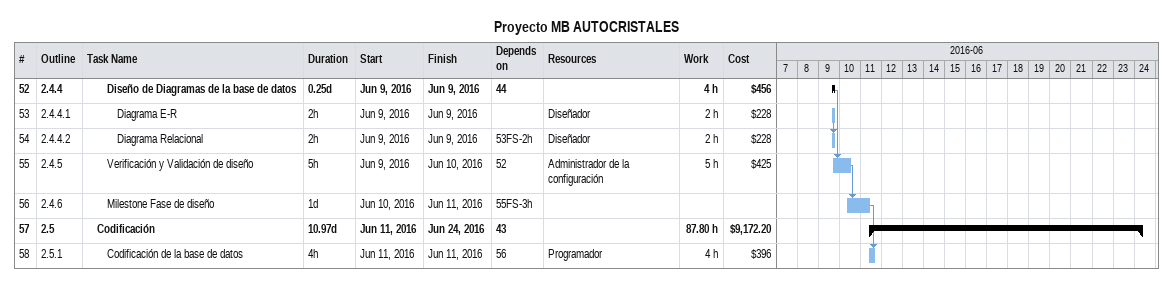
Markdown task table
Proyecto MB AUTOCRISTALES

| ID | WBS | Task | Duration | Start | Finish | Predecessors | Resources | Work (h) | Cost ($) |
|---|---|---|---|---|---|---|---|---|---|
| 52 | 2.4.4 | **Diseño de Diagramas de la base de datos** | 0.25d | 2016-06-09 | 2016-06-09 | 44 |  | 4 | 456 |
| 53 | 2.4.4.1 | Diagrama E-R | 2h | 2016-06-09 | 2016-06-09 |  | Diseñador | 2 | 228 |
| 54 | 2.4.4.2 | Diagrama Relacional | 2h | 2016-06-09 | 2016-06-09 | 53FS-2h | Diseñador | 2 | 228 |
| 55 | 2.4.5 | Verificación y Validación de diseño | 5h | 2016-06-09 | 2016-06-10 | 52 | Administrador de la configuración | 5 | 425 |
| 56 | 2.4.6 | Milestone Fase de diseño | 1d | 2016-06-10 | 2016-06-11 | 55FS-3h |  |  |  |
| 57 | 2.5 | **Codificación** | 10.97d | 2016-06-11 | 2016-06-24 | 43 |  | 87.80 | 9172.20 |
| 58 | 2.5.1 | Codificación de la base de datos | 4h | 2016-06-11 | 2016-06-11 | 56 | Programador | 4 | 396 |
